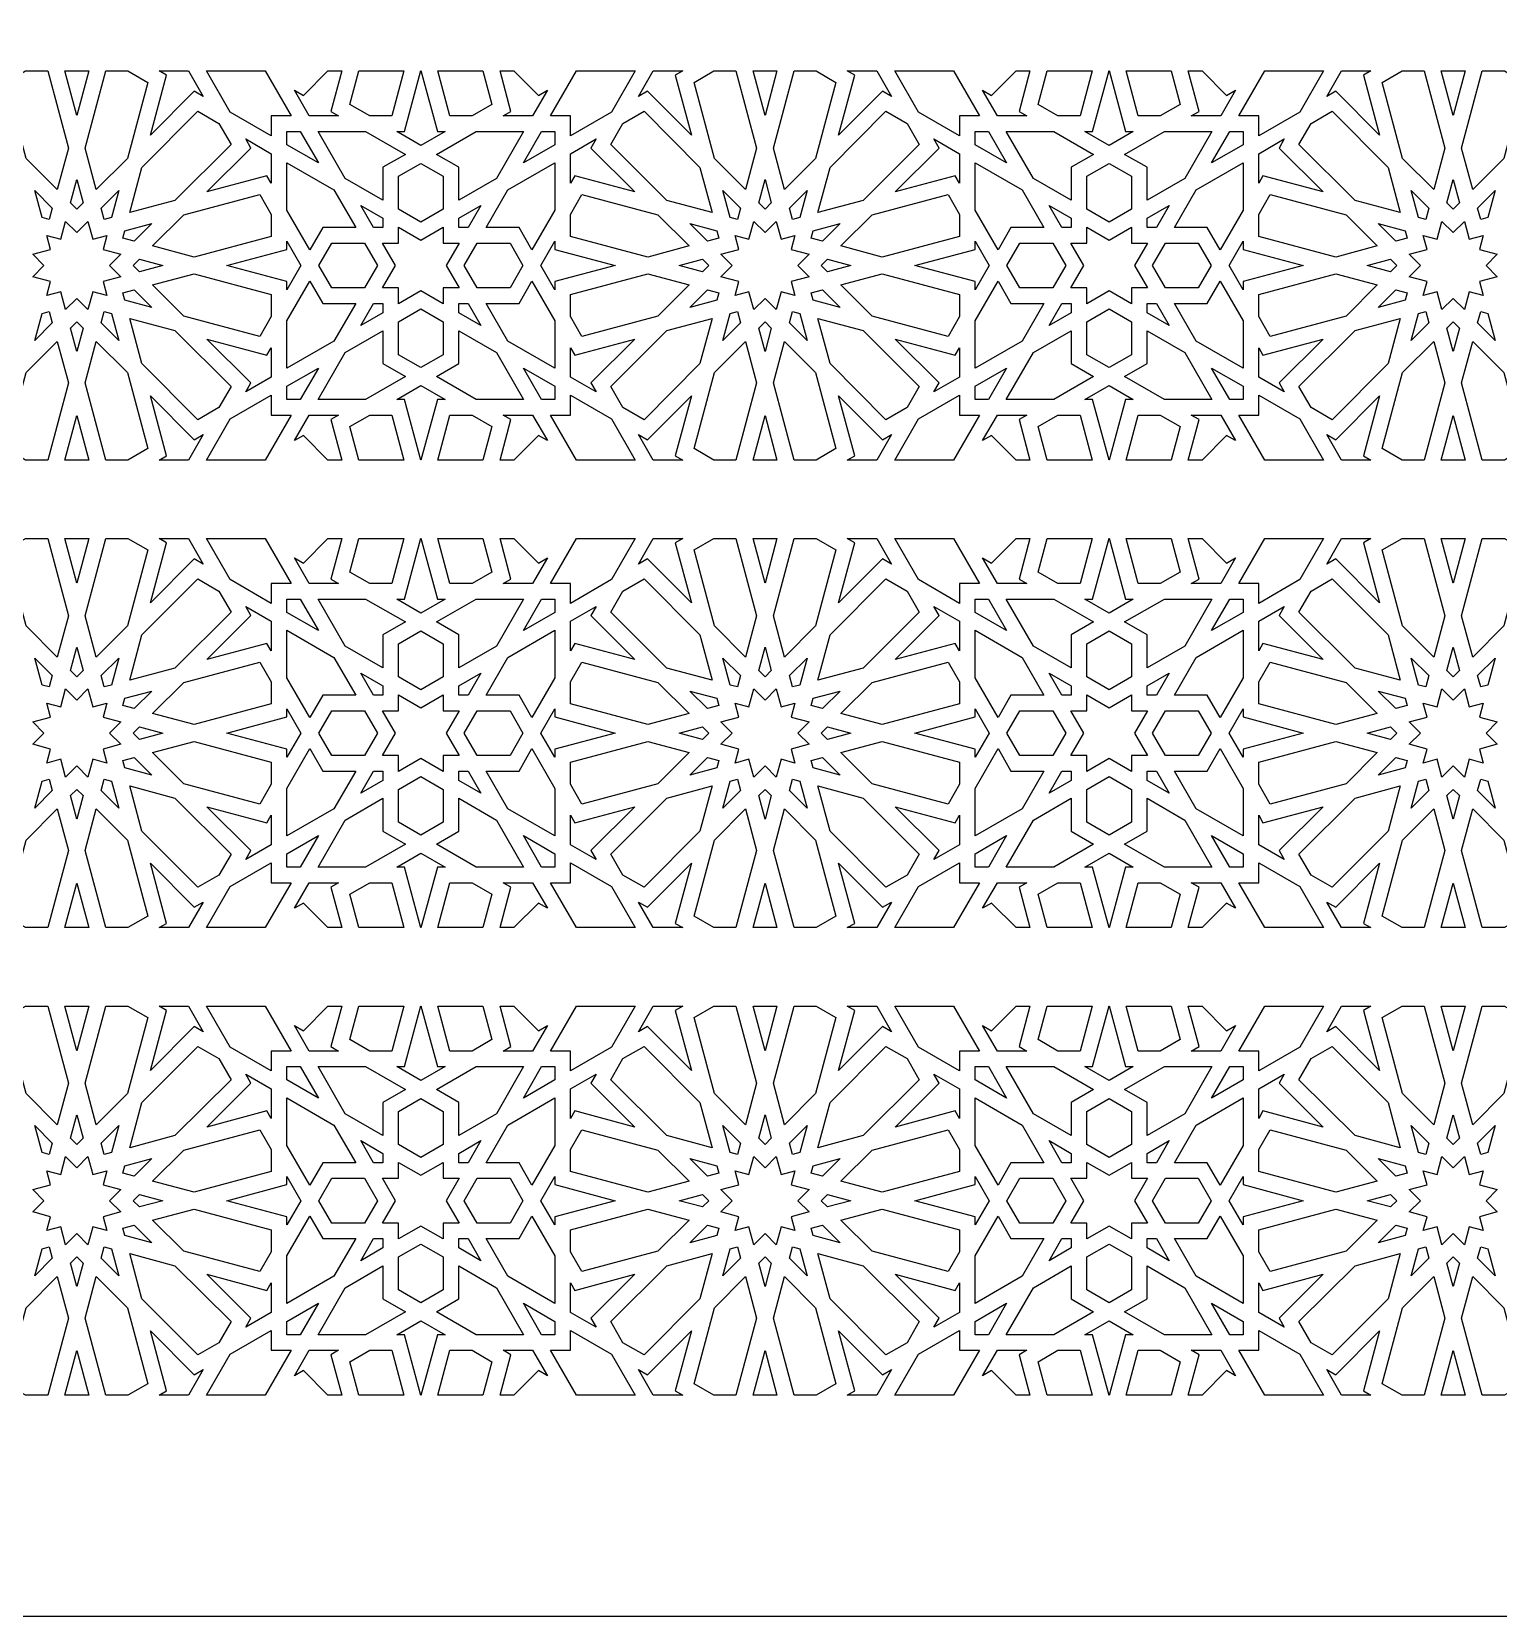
# Model space of a CAD drawing. Extents: x -1250 to 1250, y -610 to 610.
# Drawn here: x 26 to 590, y -610 to 0 of the extents above; entities that cross this region are included whole.
import ezdxf

# ---------------------------------------------------------------- set-up
doc = ezdxf.new("R2010")
doc.units = 0
doc.header["$MEASUREMENT"] = 0
doc.layers.add('COUCHE_1', color=18, linetype='CONTINUOUS')

msp = doc.modelspace()

# ---------------------------------------------------------------- linework, layer by layer
at = {"layer": 'COUCHE_1'}
for points in [[(-1250, -610), (1250, -610), (1250, 610), (-1250, 610)], [(39.76, -44.83), (35.49, -60.79), (23.51, -48.77), (15.68, -19.51), (23.31, -15.11), (31.8, -15.11)], [(43, -32.28), (38.4, -15.11), (47.6, -15.11)], [(70.32, -19.51), (62.48, -48.77), (50.51, -60.79), (46.23, -44.83), (54.2, -15.11), (62.69, -15.11)], [(91.7, -24.95), (88.22, -22.93), (71.33, -39.88), (77.53, -16.76), (74.66, -15.11), (86.02, -15.11)], [(100.59, -15.11), (115.56, -15.11), (125.55, -32.41), (117.89, -32.41), (117.89, -40.07), (102.07, -30.93), (92.93, -15.11)], [(140.84, -30.69), (143.82, -32.41), (132.46, -32.41), (126.78, -22.57), (130.26, -24.58), (139.7, -15.11), (145.02, -15.11)], [(164.28, -32.41), (155.79, -32.41), (148.16, -28), (151.61, -15.11), (168.92, -15.11)], [(181.82, -38.39), (184.81, -38.39), (175.48, -43.78), (166.16, -38.39), (169.15, -38.39), (175.48, -15)], [(202.81, -28), (195.17, -32.41), (186.68, -32.41), (182.05, -15.11), (199.35, -15.11)], [(220.7, -24.58), (224.18, -22.57), (218.5, -32.41), (207.14, -32.41), (210.12, -30.69), (205.95, -15.11), (211.26, -15.11)], [(248.9, -30.93), (233.07, -40.07), (233.07, -32.41), (225.42, -32.41), (235.4, -15.11), (250.38, -15.11), (258.03, -15.11)], [(273.44, -16.76), (279.63, -39.88), (262.75, -22.93), (259.26, -24.95), (264.94, -15.11), (276.31, -15.11)], [(304.73, -44.83), (300.45, -60.79), (288.48, -48.77), (280.64, -19.51), (288.28, -15.11), (296.77, -15.11)], [(307.97, -32.28), (303.37, -15.11), (312.57, -15.11)], [(335.29, -19.51), (327.45, -48.77), (315.48, -60.79), (311.2, -44.83), (319.17, -15.11), (327.66, -15.11)], [(356.67, -24.95), (353.19, -22.93), (336.3, -39.88), (342.5, -16.76), (339.63, -15.11), (350.99, -15.11)], [(365.56, -15.11), (380.53, -15.11), (390.52, -32.41), (382.86, -32.41), (382.86, -40.07), (367.04, -30.93), (357.9, -15.11)], [(405.81, -30.69), (408.79, -32.41), (397.43, -32.41), (391.75, -22.57), (395.23, -24.58), (404.67, -15.11), (409.98, -15.11)], [(429.25, -32.41), (420.76, -32.41), (413.13, -28), (416.58, -15.11), (433.89, -15.11)], [(446.79, -38.39), (449.78, -38.39), (440.45, -43.78), (431.13, -38.39), (434.12, -38.39), (440.45, -15)], [(467.78, -28), (460.14, -32.41), (451.65, -32.41), (447.02, -15.11), (464.32, -15.11)], [(485.67, -24.58), (489.15, -22.57), (483.47, -32.41), (472.11, -32.41), (475.09, -30.69), (470.92, -15.11), (476.23, -15.11)], [(513.87, -30.93), (498.04, -40.07), (498.04, -32.41), (490.39, -32.41), (500.37, -15.11), (515.35, -15.11), (523, -15.11)], [(538.41, -16.76), (544.6, -39.88), (527.72, -22.93), (524.23, -24.95), (529.91, -15.11), (541.28, -15.11)], [(569.7, -44.83), (565.42, -60.79), (553.45, -48.77), (545.61, -19.51), (553.25, -15.11), (561.74, -15.11)], [(572.94, -32.28), (568.34, -15.11), (577.54, -15.11)], [(600.26, -19.51), (592.42, -48.77), (580.45, -60.79), (576.17, -44.83), (584.14, -15.11), (592.63, -15.11)], [(97.69, -35.31), (102.38, -43.45), (80.78, -64.97), (63.36, -69.64), (68.03, -52.22), (89.55, -30.62)], [(282.94, -52.22), (287.6, -69.64), (270.19, -64.97), (248.58, -43.45), (253.28, -35.31), (261.41, -30.62)], [(362.65, -35.31), (367.35, -43.45), (345.75, -64.97), (328.33, -69.64), (333, -52.22), (354.52, -30.62)], [(547.91, -52.22), (552.57, -69.64), (535.16, -64.97), (513.55, -43.45), (518.25, -35.31), (526.38, -30.62)], [(117.89, -46.98), (117.89, -58.34), (116.23, -55.47), (93.11, -61.66), (110.06, -44.78), (108.05, -41.3)], [(136.01, -50.53), (123.88, -43.52), (123.88, -38.39), (129, -38.39)], [(169.5, -47.23), (160.88, -52.21), (160.88, -64.89), (146.38, -56.51), (135.92, -38.39), (154.19, -38.39)], [(215.05, -38.39), (204.59, -56.51), (190.09, -64.89), (190.09, -52.21), (181.47, -47.23), (196.78, -38.39)], [(227.09, -43.52), (214.95, -50.53), (221.96, -38.39), (227.09, -38.39)], [(240.9, -44.78), (257.85, -61.66), (234.73, -55.47), (233.07, -58.34), (233.07, -46.98), (242.91, -41.3)], [(382.86, -46.98), (382.86, -58.34), (381.2, -55.47), (358.08, -61.66), (375.03, -44.78), (373.02, -41.3)], [(400.98, -50.53), (388.84, -43.52), (388.84, -38.39), (393.97, -38.39)], [(434.47, -47.23), (425.85, -52.21), (425.85, -64.89), (411.35, -56.51), (400.88, -38.39), (419.16, -38.39)], [(480.02, -38.39), (469.56, -56.51), (455.06, -64.89), (455.06, -52.21), (446.44, -47.23), (461.75, -38.39)], [(492.06, -43.52), (479.92, -50.53), (486.93, -38.39), (492.06, -38.39)], [(505.87, -44.78), (522.82, -61.66), (499.7, -55.47), (498.04, -58.34), (498.04, -46.98), (507.88, -41.3)], [(142, -60.9), (150.37, -75.4), (137.69, -75.4), (132.71, -84.01), (123.88, -68.71), (123.88, -50.43)], [(184.1, -55.66), (184.1, -68.34), (175.48, -73.32), (166.86, -68.34), (166.86, -55.66), (175.48, -50.69)], [(227.09, -68.71), (218.25, -84.01), (213.27, -75.4), (200.6, -75.4), (208.97, -60.9), (227.09, -50.43)], [(406.96, -60.9), (415.34, -75.4), (402.66, -75.4), (397.68, -84.01), (388.84, -68.71), (388.84, -50.43)], [(449.07, -55.66), (449.07, -68.34), (440.45, -73.32), (431.83, -68.34), (431.83, -55.66), (440.45, -50.69)], [(492.06, -68.71), (483.22, -84.01), (478.24, -75.4), (465.57, -75.4), (473.94, -60.9), (492.06, -50.43)], [(45.41, -65.91), (43, -68.33), (40.59, -65.91), (43, -56.91)], [(310.38, -65.91), (307.97, -68.33), (305.55, -65.91), (307.97, -56.91)], [(575.35, -65.91), (572.94, -68.33), (570.52, -65.91), (572.94, -56.91)], [(33.58, -67.89), (32.41, -72.26), (29.61, -71.5), (26.82, -61.11)], [(56.39, -71.5), (53.58, -72.26), (52.41, -67.89), (59.18, -61.11)], [(117.89, -70.31), (117.89, -78.8), (88.17, -86.76), (72.21, -82.49), (84.23, -70.52), (113.48, -62.68)], [(160.88, -71.8), (160.88, -75.4), (157.28, -75.4), (152.36, -66.88)], [(193.69, -75.4), (190.09, -75.4), (190.09, -71.8), (198.6, -66.88)], [(266.74, -70.52), (278.75, -82.49), (262.8, -86.76), (233.07, -78.8), (233.07, -70.31), (237.48, -62.68)], [(298.55, -67.89), (297.38, -72.26), (294.57, -71.5), (291.79, -61.11)], [(321.36, -71.5), (318.55, -72.26), (317.38, -67.89), (324.14, -61.11)], [(382.86, -70.31), (382.86, -78.8), (353.14, -86.76), (337.18, -82.49), (349.2, -70.52), (378.45, -62.68)], [(425.85, -71.8), (425.85, -75.4), (422.25, -75.4), (417.33, -66.88)], [(458.66, -75.4), (455.06, -75.4), (455.06, -71.8), (463.57, -66.88)], [(531.71, -70.52), (543.72, -82.49), (527.77, -86.76), (498.04, -78.8), (498.04, -70.31), (502.45, -62.68)], [(563.52, -67.89), (562.35, -72.26), (559.54, -71.5), (556.76, -61.11)], [(586.33, -71.5), (583.52, -72.26), (582.35, -67.89), (589.11, -61.11)], [(49.16, -79.91), (54.52, -78.48), (53.09, -83.84), (59.99, -85.68), (55.65, -90), (59.99, -94.32), (53.09, -96.16), (54.52, -101.52), (49.16, -100.09), (47.31, -106.99), (43, -102.66), (38.68, -106.99), (36.83, -100.09), (31.47, -101.52), (32.91, -96.16), (26.01, -94.32), (30.34, -90), (26.01, -85.68), (32.91, -83.84), (31.47, -78.48), (36.83, -79.91), (38.68, -73.01), (43, -77.34), (47.31, -73.01)], [(314.13, -79.91), (319.49, -78.48), (318.05, -83.84), (324.95, -85.68), (320.62, -90), (324.95, -94.32), (318.05, -96.16), (319.49, -101.52), (314.13, -100.09), (312.28, -106.99), (307.97, -102.66), (303.65, -106.99), (301.8, -100.09), (296.44, -101.52), (297.88, -96.16), (290.98, -94.32), (295.31, -90), (290.98, -85.68), (297.88, -83.84), (296.44, -78.48), (301.8, -79.91), (303.65, -73.01), (307.97, -77.34), (312.28, -73.01)], [(579.1, -79.91), (584.46, -78.48), (583.02, -83.84), (589.92, -85.68), (585.59, -90), (589.92, -94.32), (583.02, -96.16), (584.46, -101.52), (579.1, -100.09), (577.25, -106.99), (572.94, -102.66), (568.62, -106.99), (566.77, -100.09), (561.41, -101.52), (562.85, -96.16), (555.95, -94.32), (560.28, -90), (555.95, -85.68), (562.85, -83.84), (561.41, -78.48), (566.77, -79.91), (568.62, -73.01), (572.94, -77.34), (577.25, -73.01)], [(65.1, -80.58), (60.74, -79.42), (61.49, -76.61), (71.89, -73.82)], [(184.1, -81.38), (190.23, -81.38), (185.25, -90), (190.23, -98.62), (184.1, -98.62), (184.1, -104.75), (175.48, -99.77), (166.86, -104.75), (166.86, -98.62), (160.73, -98.62), (165.71, -90), (160.73, -81.38), (166.86, -81.38), (166.86, -75.25), (175.48, -80.23), (184.1, -75.25)], [(289.47, -76.61), (290.22, -79.42), (285.86, -80.58), (279.07, -73.82)], [(330.07, -80.58), (325.71, -79.42), (326.46, -76.61), (336.86, -73.82)], [(449.07, -81.38), (455.2, -81.38), (450.22, -90), (455.2, -98.62), (449.07, -98.62), (449.07, -104.75), (440.45, -99.77), (431.83, -104.75), (431.83, -98.62), (425.7, -98.62), (430.68, -90), (425.7, -81.38), (431.83, -81.38), (431.83, -75.25), (440.45, -80.23), (449.07, -75.25)], [(554.44, -76.61), (555.19, -79.42), (550.83, -80.58), (544.04, -73.82)], [(129.26, -90), (123.88, -99.32), (123.88, -96.2), (100.72, -90), (123.88, -83.8), (123.88, -80.68)], [(158.8, -90), (153.82, -98.62), (141.15, -98.62), (136.17, -90), (141.15, -81.38), (153.82, -81.38)], [(214.79, -90), (209.82, -98.62), (197.14, -98.62), (192.17, -90), (197.14, -81.38), (209.82, -81.38)], [(227.09, -83.8), (250.24, -90), (227.09, -96.2), (227.09, -99.32), (221.71, -90), (227.09, -80.68)], [(394.23, -90), (388.84, -99.32), (388.84, -96.2), (365.69, -90), (388.84, -83.8), (388.84, -80.68)], [(423.77, -90), (418.79, -98.62), (406.12, -98.62), (401.14, -90), (406.12, -81.38), (418.79, -81.38)], [(479.76, -90), (474.79, -98.62), (462.11, -98.62), (457.14, -90), (462.11, -81.38), (474.79, -81.38)], [(492.06, -83.8), (515.21, -90), (492.06, -96.2), (492.06, -99.32), (486.68, -90), (492.06, -80.68)], [(76.09, -90), (67.09, -92.41), (64.67, -90), (67.09, -87.59)], [(286.3, -90), (283.87, -92.41), (274.87, -90), (283.87, -87.59)], [(341.06, -90), (332.06, -92.41), (329.64, -90), (332.06, -87.59)], [(551.27, -90), (548.84, -92.41), (539.84, -90), (548.84, -87.59)], [(117.89, -101.2), (117.89, -109.69), (113.48, -117.32), (84.23, -109.48), (72.21, -97.51), (88.17, -93.24)], [(137.69, -104.6), (150.37, -104.6), (142, -119.1), (123.88, -129.57), (123.88, -111.29), (132.71, -95.99)], [(227.09, -111.29), (227.09, -129.57), (208.97, -119.1), (200.6, -104.6), (213.27, -104.6), (218.25, -95.99)], [(278.75, -97.51), (266.74, -109.48), (237.48, -117.32), (233.07, -109.69), (233.07, -101.2), (262.8, -93.24)], [(382.86, -101.2), (382.86, -109.69), (378.45, -117.32), (349.2, -109.48), (337.18, -97.51), (353.14, -93.24)], [(402.66, -104.6), (415.34, -104.6), (406.96, -119.1), (388.84, -129.57), (388.84, -111.29), (397.68, -95.99)], [(492.06, -111.29), (492.06, -129.57), (473.94, -119.1), (465.57, -104.6), (478.24, -104.6), (483.22, -95.99)], [(543.72, -97.51), (531.71, -109.48), (502.45, -117.32), (498.04, -109.69), (498.04, -101.2), (527.77, -93.24)], [(71.89, -106.18), (61.49, -103.39), (60.74, -100.58), (65.1, -99.42)], [(290.22, -100.58), (289.47, -103.39), (279.07, -106.18), (285.86, -99.42)], [(336.86, -106.18), (326.46, -103.39), (325.71, -100.58), (330.07, -99.42)], [(555.19, -100.58), (554.44, -103.39), (544.04, -106.18), (550.83, -99.42)], [(33.58, -112.11), (26.82, -118.89), (29.61, -108.5), (32.41, -107.74)], [(56.39, -108.5), (59.18, -118.89), (52.41, -112.11), (53.58, -107.74)], [(160.88, -108.2), (152.36, -113.12), (157.28, -104.6), (160.88, -104.6)], [(184.1, -111.66), (184.1, -124.34), (175.48, -129.31), (166.86, -124.34), (166.86, -111.66), (175.48, -106.68)], [(198.6, -113.12), (190.09, -108.2), (190.09, -104.6), (193.69, -104.6)], [(298.55, -112.11), (291.79, -118.89), (294.57, -108.5), (297.38, -107.74)], [(321.36, -108.5), (324.14, -118.89), (317.38, -112.11), (318.55, -107.74)], [(425.85, -108.2), (417.33, -113.12), (422.25, -104.6), (425.85, -104.6)], [(449.07, -111.66), (449.07, -124.34), (440.45, -129.31), (431.83, -124.34), (431.83, -111.66), (440.45, -106.68)], [(463.57, -113.12), (455.06, -108.2), (455.06, -104.6), (458.66, -104.6)], [(563.52, -112.11), (556.76, -118.89), (559.54, -108.5), (562.35, -107.74)], [(586.33, -108.5), (589.11, -118.89), (582.35, -112.11), (583.52, -107.74)], [(45.41, -114.09), (43, -123.09), (40.59, -114.09), (43, -111.67)], [(80.78, -115.03), (102.38, -136.55), (97.69, -144.69), (89.55, -149.38), (68.03, -127.78), (63.36, -110.36)], [(160.88, -127.79), (169.5, -132.77), (154.19, -141.61), (135.92, -141.61), (146.38, -123.49), (160.88, -115.11)], [(204.59, -123.49), (215.05, -141.61), (196.78, -141.61), (181.47, -132.77), (190.09, -127.79), (190.09, -115.11)], [(282.94, -127.78), (261.41, -149.38), (253.28, -144.69), (248.58, -136.55), (270.19, -115.03), (287.6, -110.36)], [(310.38, -114.09), (307.97, -123.09), (305.55, -114.09), (307.97, -111.67)], [(345.75, -115.03), (367.35, -136.55), (362.65, -144.69), (354.52, -149.38), (333, -127.78), (328.33, -110.36)], [(425.85, -127.79), (434.47, -132.77), (419.16, -141.61), (400.88, -141.61), (411.35, -123.49), (425.85, -115.11)], [(469.56, -123.49), (480.02, -141.61), (461.75, -141.61), (446.44, -132.77), (455.06, -127.79), (455.06, -115.11)], [(547.91, -127.78), (526.38, -149.38), (518.25, -144.69), (513.55, -136.55), (535.16, -115.03), (552.57, -110.36)], [(575.35, -114.09), (572.94, -123.09), (570.52, -114.09), (572.94, -111.67)], [(39.76, -135.17), (31.8, -164.89), (23.31, -164.89), (15.68, -160.49), (23.51, -131.23), (35.49, -119.21)], [(62.48, -131.23), (70.32, -160.49), (62.69, -164.89), (54.2, -164.89), (46.23, -135.17), (50.51, -119.21)], [(116.23, -124.53), (117.89, -121.66), (117.89, -133.02), (108.05, -138.7), (110.06, -135.22), (93.11, -118.34)], [(240.9, -135.22), (242.91, -138.7), (233.07, -133.02), (233.07, -121.66), (234.73, -124.53), (257.85, -118.34)], [(304.73, -135.17), (296.77, -164.89), (288.28, -164.89), (280.64, -160.49), (288.48, -131.23), (300.45, -119.21)], [(327.45, -131.23), (335.29, -160.49), (327.66, -164.89), (319.17, -164.89), (311.2, -135.17), (315.48, -119.21)], [(381.2, -124.53), (382.86, -121.66), (382.86, -133.02), (373.02, -138.7), (375.03, -135.22), (358.08, -118.34)], [(505.87, -135.22), (507.88, -138.7), (498.04, -133.02), (498.04, -121.66), (499.7, -124.53), (522.82, -118.34)], [(569.7, -135.17), (561.74, -164.89), (553.25, -164.89), (545.61, -160.49), (553.45, -131.23), (565.42, -119.21)], [(592.42, -131.23), (600.26, -160.49), (592.63, -164.89), (584.14, -164.89), (576.17, -135.17), (580.45, -119.21)], [(129, -141.61), (123.88, -141.61), (123.88, -136.48), (136.01, -129.47)], [(227.09, -136.48), (227.09, -141.61), (221.96, -141.61), (214.95, -129.47)], [(393.97, -141.61), (388.84, -141.61), (388.84, -136.48), (400.98, -129.47)], [(492.06, -136.48), (492.06, -141.61), (486.93, -141.61), (479.92, -129.47)], [(88.22, -157.07), (91.7, -155.05), (86.02, -164.89), (74.66, -164.89), (77.53, -163.24), (71.33, -140.12)], [(117.89, -147.59), (125.55, -147.59), (115.56, -164.89), (100.59, -164.89), (92.93, -164.89), (102.07, -149.07), (117.89, -139.93)], [(184.81, -141.61), (181.82, -141.61), (175.48, -165), (169.15, -141.61), (166.16, -141.61), (175.48, -136.22)], [(248.9, -149.07), (258.03, -164.89), (250.38, -164.89), (235.4, -164.89), (225.42, -147.59), (233.07, -147.59), (233.07, -139.93)], [(273.44, -163.24), (276.31, -164.89), (264.94, -164.89), (259.26, -155.05), (262.75, -157.07), (279.63, -140.12)], [(353.19, -157.07), (356.67, -155.05), (350.99, -164.89), (339.63, -164.89), (342.5, -163.24), (336.3, -140.12)], [(382.86, -147.59), (390.52, -147.59), (380.53, -164.89), (365.56, -164.89), (357.9, -164.89), (367.04, -149.07), (382.86, -139.93)], [(449.78, -141.61), (446.79, -141.61), (440.45, -165), (434.12, -141.61), (431.13, -141.61), (440.45, -136.22)], [(513.87, -149.07), (523, -164.89), (515.35, -164.89), (500.37, -164.89), (490.39, -147.59), (498.04, -147.59), (498.04, -139.93)], [(538.41, -163.24), (541.28, -164.89), (529.91, -164.89), (524.23, -155.05), (527.72, -157.07), (544.6, -140.12)], [(47.6, -164.89), (38.4, -164.89), (43, -147.72)], [(140.84, -149.31), (145.02, -164.89), (139.7, -164.89), (130.26, -155.42), (126.78, -157.43), (132.46, -147.59), (143.82, -147.59)], [(164.28, -147.59), (168.92, -164.89), (151.61, -164.89), (148.16, -152), (155.79, -147.59)], [(202.81, -152), (199.35, -164.89), (182.05, -164.89), (186.68, -147.59), (195.17, -147.59)], [(224.18, -157.43), (220.7, -155.42), (211.26, -164.89), (205.95, -164.89), (210.12, -149.31), (207.14, -147.59), (218.5, -147.59)], [(312.57, -164.89), (303.37, -164.89), (307.97, -147.72)], [(405.81, -149.31), (409.98, -164.89), (404.67, -164.89), (395.23, -155.42), (391.75, -157.43), (397.43, -147.59), (408.79, -147.59)], [(429.25, -147.59), (433.89, -164.89), (416.58, -164.89), (413.13, -152), (420.76, -147.59)], [(467.78, -152), (464.32, -164.89), (447.02, -164.89), (451.65, -147.59), (460.14, -147.59)], [(489.15, -157.43), (485.67, -155.42), (476.23, -164.89), (470.92, -164.89), (475.09, -149.31), (472.11, -147.59), (483.47, -147.59)], [(577.54, -164.89), (568.34, -164.89), (572.94, -147.72)], [(39.76, -224.83), (35.49, -240.79), (23.51, -228.77), (15.68, -199.51), (23.31, -195.11), (31.8, -195.11)], [(43, -212.28), (38.4, -195.11), (47.6, -195.11)], [(70.32, -199.51), (62.48, -228.77), (50.51, -240.79), (46.23, -224.83), (54.2, -195.11), (62.69, -195.11)], [(91.7, -204.95), (88.22, -202.93), (71.33, -219.88), (77.53, -196.76), (74.66, -195.11), (86.02, -195.11)], [(100.59, -195.11), (115.56, -195.11), (125.55, -212.41), (117.89, -212.41), (117.89, -220.07), (102.07, -210.93), (92.93, -195.11)], [(140.84, -210.69), (143.82, -212.41), (132.46, -212.41), (126.78, -202.57), (130.26, -204.58), (139.7, -195.11), (145.02, -195.11)], [(164.28, -212.41), (155.79, -212.41), (148.16, -208), (151.61, -195.11), (168.92, -195.11)], [(181.82, -218.39), (184.81, -218.39), (175.48, -223.78), (166.16, -218.39), (169.15, -218.39), (175.48, -195)], [(202.81, -208), (195.17, -212.41), (186.68, -212.41), (182.05, -195.11), (199.35, -195.11)], [(220.7, -204.58), (224.18, -202.57), (218.5, -212.41), (207.14, -212.41), (210.12, -210.69), (205.95, -195.11), (211.26, -195.11)], [(248.9, -210.93), (233.07, -220.07), (233.07, -212.41), (225.42, -212.41), (235.4, -195.11), (250.38, -195.11), (258.03, -195.11)], [(273.44, -196.76), (279.63, -219.88), (262.75, -202.93), (259.26, -204.95), (264.94, -195.11), (276.31, -195.11)], [(304.73, -224.83), (300.45, -240.79), (288.48, -228.77), (280.64, -199.51), (288.28, -195.11), (296.77, -195.11)], [(307.97, -212.28), (303.37, -195.11), (312.57, -195.11)], [(335.29, -199.51), (327.45, -228.77), (315.48, -240.79), (311.2, -224.83), (319.17, -195.11), (327.66, -195.11)], [(356.67, -204.95), (353.19, -202.93), (336.3, -219.88), (342.5, -196.76), (339.63, -195.11), (350.99, -195.11)], [(365.56, -195.11), (380.53, -195.11), (390.52, -212.41), (382.86, -212.41), (382.86, -220.07), (367.04, -210.93), (357.9, -195.11)], [(405.81, -210.69), (408.79, -212.41), (397.43, -212.41), (391.75, -202.57), (395.23, -204.58), (404.67, -195.11), (409.98, -195.11)], [(429.25, -212.41), (420.76, -212.41), (413.13, -208), (416.58, -195.11), (433.89, -195.11)], [(446.79, -218.39), (449.78, -218.39), (440.45, -223.78), (431.13, -218.39), (434.12, -218.39), (440.45, -195)], [(467.78, -208), (460.14, -212.41), (451.65, -212.41), (447.02, -195.11), (464.32, -195.11)], [(485.67, -204.58), (489.15, -202.57), (483.47, -212.41), (472.11, -212.41), (475.09, -210.69), (470.92, -195.11), (476.23, -195.11)], [(513.87, -210.93), (498.04, -220.07), (498.04, -212.41), (490.39, -212.41), (500.37, -195.11), (515.35, -195.11), (523, -195.11)], [(538.41, -196.76), (544.6, -219.88), (527.72, -202.93), (524.23, -204.95), (529.91, -195.11), (541.28, -195.11)], [(569.7, -224.83), (565.42, -240.79), (553.45, -228.77), (545.61, -199.51), (553.25, -195.11), (561.74, -195.11)], [(572.94, -212.28), (568.34, -195.11), (577.54, -195.11)], [(600.26, -199.51), (592.42, -228.77), (580.45, -240.79), (576.17, -224.83), (584.14, -195.11), (592.63, -195.11)], [(97.69, -215.31), (102.38, -223.45), (80.78, -244.97), (63.36, -249.64), (68.03, -232.22), (89.55, -210.62)], [(282.94, -232.22), (287.6, -249.64), (270.19, -244.97), (248.58, -223.45), (253.28, -215.31), (261.41, -210.62)], [(362.65, -215.31), (367.35, -223.45), (345.75, -244.97), (328.33, -249.64), (333, -232.22), (354.52, -210.62)], [(547.91, -232.22), (552.57, -249.64), (535.16, -244.97), (513.55, -223.45), (518.25, -215.31), (526.38, -210.62)], [(136.01, -230.53), (123.88, -223.52), (123.88, -218.39), (129, -218.39)], [(169.5, -227.23), (160.88, -232.21), (160.88, -244.89), (146.38, -236.51), (135.92, -218.39), (154.19, -218.39)], [(215.05, -218.39), (204.59, -236.51), (190.09, -244.89), (190.09, -232.21), (181.47, -227.23), (196.78, -218.39)], [(227.09, -223.52), (214.95, -230.53), (221.96, -218.39), (227.09, -218.39)], [(400.98, -230.53), (388.84, -223.52), (388.84, -218.39), (393.97, -218.39)], [(434.47, -227.23), (425.85, -232.21), (425.85, -244.89), (411.35, -236.51), (400.88, -218.39), (419.16, -218.39)], [(480.02, -218.39), (469.56, -236.51), (455.06, -244.89), (455.06, -232.21), (446.44, -227.23), (461.75, -218.39)], [(492.06, -223.52), (479.92, -230.53), (486.93, -218.39), (492.06, -218.39)], [(117.89, -226.98), (117.89, -238.34), (116.23, -235.47), (93.11, -241.66), (110.06, -224.78), (108.05, -221.3)], [(240.9, -224.78), (257.85, -241.66), (234.73, -235.47), (233.07, -238.34), (233.07, -226.98), (242.91, -221.3)], [(382.86, -226.98), (382.86, -238.34), (381.2, -235.47), (358.08, -241.66), (375.03, -224.78), (373.02, -221.3)], [(505.87, -224.78), (522.82, -241.66), (499.7, -235.47), (498.04, -238.34), (498.04, -226.98), (507.88, -221.3)], [(142, -240.9), (150.37, -255.4), (137.69, -255.4), (132.71, -264.01), (123.88, -248.71), (123.88, -230.43)], [(184.1, -235.66), (184.1, -248.34), (175.48, -253.32), (166.86, -248.34), (166.86, -235.66), (175.48, -230.69)], [(227.09, -248.71), (218.25, -264.01), (213.27, -255.4), (200.6, -255.4), (208.97, -240.9), (227.09, -230.43)], [(406.96, -240.9), (415.34, -255.4), (402.66, -255.4), (397.68, -264.01), (388.84, -248.71), (388.84, -230.43)], [(449.07, -235.66), (449.07, -248.34), (440.45, -253.32), (431.83, -248.34), (431.83, -235.66), (440.45, -230.69)], [(492.06, -248.71), (483.22, -264.01), (478.24, -255.4), (465.57, -255.4), (473.94, -240.9), (492.06, -230.43)], [(45.41, -245.91), (43, -248.33), (40.59, -245.91), (43, -236.91)], [(310.38, -245.91), (307.97, -248.33), (305.55, -245.91), (307.97, -236.91)], [(575.35, -245.91), (572.94, -248.33), (570.52, -245.91), (572.94, -236.91)], [(33.58, -247.89), (32.41, -252.26), (29.61, -251.5), (26.82, -241.11)], [(56.39, -251.5), (53.58, -252.26), (52.41, -247.89), (59.18, -241.11)], [(117.89, -250.31), (117.89, -258.8), (88.17, -266.76), (72.21, -262.49), (84.23, -250.52), (113.48, -242.68)], [(266.74, -250.52), (278.75, -262.49), (262.8, -266.76), (233.07, -258.8), (233.07, -250.31), (237.48, -242.68)], [(298.55, -247.89), (297.38, -252.26), (294.57, -251.5), (291.79, -241.11)], [(321.36, -251.5), (318.55, -252.26), (317.38, -247.89), (324.14, -241.11)], [(382.86, -250.31), (382.86, -258.8), (353.14, -266.76), (337.18, -262.49), (349.2, -250.52), (378.45, -242.68)], [(531.71, -250.52), (543.72, -262.49), (527.77, -266.76), (498.04, -258.8), (498.04, -250.31), (502.45, -242.68)], [(563.52, -247.89), (562.35, -252.26), (559.54, -251.5), (556.76, -241.11)], [(586.33, -251.5), (583.52, -252.26), (582.35, -247.89), (589.11, -241.11)], [(160.88, -251.8), (160.88, -255.4), (157.28, -255.4), (152.36, -246.88)], [(193.69, -255.4), (190.09, -255.4), (190.09, -251.8), (198.6, -246.88)], [(425.85, -251.8), (425.85, -255.4), (422.25, -255.4), (417.33, -246.88)], [(458.66, -255.4), (455.06, -255.4), (455.06, -251.8), (463.57, -246.88)], [(49.16, -259.91), (54.52, -258.48), (53.09, -263.84), (59.99, -265.68), (55.65, -270), (59.99, -274.32), (53.09, -276.16), (54.52, -281.52), (49.16, -280.09), (47.31, -286.99), (43, -282.66), (38.68, -286.99), (36.83, -280.09), (31.47, -281.52), (32.91, -276.16), (26.01, -274.32), (30.34, -270), (26.01, -265.68), (32.91, -263.84), (31.47, -258.48), (36.83, -259.91), (38.68, -253.01), (43, -257.34), (47.31, -253.01)], [(65.1, -260.58), (60.74, -259.42), (61.49, -256.61), (71.89, -253.82)], [(184.1, -261.38), (190.23, -261.38), (185.25, -270), (190.23, -278.62), (184.1, -278.62), (184.1, -284.75), (175.48, -279.77), (166.86, -284.75), (166.86, -278.62), (160.73, -278.62), (165.71, -270), (160.73, -261.38), (166.86, -261.38), (166.86, -255.25), (175.48, -260.23), (184.1, -255.25)], [(289.47, -256.61), (290.22, -259.42), (285.86, -260.58), (279.07, -253.82)], [(314.13, -259.91), (319.49, -258.48), (318.05, -263.84), (324.95, -265.68), (320.62, -270), (324.95, -274.32), (318.05, -276.16), (319.49, -281.52), (314.13, -280.09), (312.28, -286.99), (307.97, -282.66), (303.65, -286.99), (301.8, -280.09), (296.44, -281.52), (297.88, -276.16), (290.98, -274.32), (295.31, -270), (290.98, -265.68), (297.88, -263.84), (296.44, -258.48), (301.8, -259.91), (303.65, -253.01), (307.97, -257.34), (312.28, -253.01)], [(330.07, -260.58), (325.71, -259.42), (326.46, -256.61), (336.86, -253.82)], [(449.07, -261.38), (455.2, -261.38), (450.22, -270), (455.2, -278.62), (449.07, -278.62), (449.07, -284.75), (440.45, -279.77), (431.83, -284.75), (431.83, -278.62), (425.7, -278.62), (430.68, -270), (425.7, -261.38), (431.83, -261.38), (431.83, -255.25), (440.45, -260.23), (449.07, -255.25)], [(554.44, -256.61), (555.19, -259.42), (550.83, -260.58), (544.04, -253.82)], [(579.1, -259.91), (584.46, -258.48), (583.02, -263.84), (589.92, -265.68), (585.59, -270), (589.92, -274.32), (583.02, -276.16), (584.46, -281.52), (579.1, -280.09), (577.25, -286.99), (572.94, -282.66), (568.62, -286.99), (566.77, -280.09), (561.41, -281.52), (562.85, -276.16), (555.95, -274.32), (560.28, -270), (555.95, -265.68), (562.85, -263.84), (561.41, -258.48), (566.77, -259.91), (568.62, -253.01), (572.94, -257.34), (577.25, -253.01)], [(129.26, -270), (123.88, -279.32), (123.88, -276.2), (100.72, -270), (123.88, -263.8), (123.88, -260.68)], [(158.8, -270), (153.82, -278.62), (141.15, -278.62), (136.17, -270), (141.15, -261.38), (153.82, -261.38)], [(214.79, -270), (209.82, -278.62), (197.14, -278.62), (192.17, -270), (197.14, -261.38), (209.82, -261.38)], [(227.09, -263.8), (250.24, -270), (227.09, -276.2), (227.09, -279.32), (221.71, -270), (227.09, -260.68)], [(394.23, -270), (388.84, -279.32), (388.84, -276.2), (365.69, -270), (388.84, -263.8), (388.84, -260.68)], [(423.77, -270), (418.79, -278.62), (406.12, -278.62), (401.14, -270), (406.12, -261.38), (418.79, -261.38)], [(479.76, -270), (474.79, -278.62), (462.11, -278.62), (457.14, -270), (462.11, -261.38), (474.79, -261.38)], [(492.06, -263.8), (515.21, -270), (492.06, -276.2), (492.06, -279.32), (486.68, -270), (492.06, -260.68)], [(76.09, -270), (67.09, -272.41), (64.67, -270), (67.09, -267.59)], [(286.3, -270), (283.87, -272.41), (274.87, -270), (283.87, -267.59)], [(341.06, -270), (332.06, -272.41), (329.64, -270), (332.06, -267.59)], [(551.27, -270), (548.84, -272.41), (539.84, -270), (548.84, -267.59)], [(117.89, -281.2), (117.89, -289.69), (113.48, -297.32), (84.23, -289.48), (72.21, -277.51), (88.17, -273.24)], [(278.75, -277.51), (266.74, -289.48), (237.48, -297.32), (233.07, -289.69), (233.07, -281.2), (262.8, -273.24)], [(382.86, -281.2), (382.86, -289.69), (378.45, -297.32), (349.2, -289.48), (337.18, -277.51), (353.14, -273.24)], [(543.72, -277.51), (531.71, -289.48), (502.45, -297.32), (498.04, -289.69), (498.04, -281.2), (527.77, -273.24)], [(71.89, -286.18), (61.49, -283.39), (60.74, -280.58), (65.1, -279.42)], [(137.69, -284.6), (150.37, -284.6), (142, -299.1), (123.88, -309.57), (123.88, -291.29), (132.71, -275.99)], [(227.09, -291.29), (227.09, -309.57), (208.97, -299.1), (200.6, -284.6), (213.27, -284.6), (218.25, -275.99)], [(290.22, -280.58), (289.47, -283.39), (279.07, -286.18), (285.86, -279.42)], [(336.86, -286.18), (326.46, -283.39), (325.71, -280.58), (330.07, -279.42)], [(402.66, -284.6), (415.34, -284.6), (406.96, -299.1), (388.84, -309.57), (388.84, -291.29), (397.68, -275.99)], [(492.06, -291.29), (492.06, -309.57), (473.94, -299.1), (465.57, -284.6), (478.24, -284.6), (483.22, -275.99)], [(555.19, -280.58), (554.44, -283.39), (544.04, -286.18), (550.83, -279.42)], [(160.88, -288.2), (152.36, -293.12), (157.28, -284.6), (160.88, -284.6)], [(184.1, -291.66), (184.1, -304.34), (175.48, -309.31), (166.86, -304.34), (166.86, -291.66), (175.48, -286.68)], [(198.6, -293.12), (190.09, -288.2), (190.09, -284.6), (193.69, -284.6)], [(425.85, -288.2), (417.33, -293.12), (422.25, -284.6), (425.85, -284.6)], [(449.07, -291.66), (449.07, -304.34), (440.45, -309.31), (431.83, -304.34), (431.83, -291.66), (440.45, -286.68)], [(463.57, -293.12), (455.06, -288.2), (455.06, -284.6), (458.66, -284.6)], [(33.58, -292.11), (26.82, -298.89), (29.61, -288.5), (32.41, -287.74)], [(45.41, -294.09), (43, -303.09), (40.59, -294.09), (43, -291.67)], [(56.39, -288.5), (59.18, -298.89), (52.41, -292.11), (53.58, -287.74)], [(80.78, -295.03), (102.38, -316.55), (97.69, -324.69), (89.55, -329.38), (68.03, -307.78), (63.36, -290.36)], [(282.94, -307.78), (261.41, -329.38), (253.28, -324.69), (248.58, -316.55), (270.19, -295.03), (287.6, -290.36)], [(298.55, -292.11), (291.79, -298.89), (294.57, -288.5), (297.38, -287.74)], [(310.38, -294.09), (307.97, -303.09), (305.55, -294.09), (307.97, -291.67)], [(321.36, -288.5), (324.14, -298.89), (317.38, -292.11), (318.55, -287.74)], [(345.75, -295.03), (367.35, -316.55), (362.65, -324.69), (354.52, -329.38), (333, -307.78), (328.33, -290.36)], [(547.91, -307.78), (526.38, -329.38), (518.25, -324.69), (513.55, -316.55), (535.16, -295.03), (552.57, -290.36)], [(563.52, -292.11), (556.76, -298.89), (559.54, -288.5), (562.35, -287.74)], [(575.35, -294.09), (572.94, -303.09), (570.52, -294.09), (572.94, -291.67)], [(586.33, -288.5), (589.11, -298.89), (582.35, -292.11), (583.52, -287.74)], [(116.23, -304.53), (117.89, -301.66), (117.89, -313.02), (108.05, -318.7), (110.06, -315.22), (93.11, -298.34)], [(160.88, -307.79), (169.5, -312.77), (154.19, -321.61), (135.92, -321.61), (146.38, -303.49), (160.88, -295.11)], [(204.59, -303.49), (215.05, -321.61), (196.78, -321.61), (181.47, -312.77), (190.09, -307.79), (190.09, -295.11)], [(240.9, -315.22), (242.91, -318.7), (233.07, -313.02), (233.07, -301.66), (234.73, -304.53), (257.85, -298.34)], [(381.2, -304.53), (382.86, -301.66), (382.86, -313.02), (373.02, -318.7), (375.03, -315.22), (358.08, -298.34)], [(425.85, -307.79), (434.47, -312.77), (419.16, -321.61), (400.88, -321.61), (411.35, -303.49), (425.85, -295.11)], [(469.56, -303.49), (480.02, -321.61), (461.75, -321.61), (446.44, -312.77), (455.06, -307.79), (455.06, -295.11)], [(505.87, -315.22), (507.88, -318.7), (498.04, -313.02), (498.04, -301.66), (499.7, -304.53), (522.82, -298.34)], [(39.76, -315.17), (31.8, -344.89), (23.31, -344.89), (15.68, -340.49), (23.51, -311.23), (35.49, -299.21)], [(62.48, -311.23), (70.32, -340.49), (62.69, -344.89), (54.2, -344.89), (46.23, -315.17), (50.51, -299.21)], [(304.73, -315.17), (296.77, -344.89), (288.28, -344.89), (280.64, -340.49), (288.48, -311.23), (300.45, -299.21)], [(327.45, -311.23), (335.29, -340.49), (327.66, -344.89), (319.17, -344.89), (311.2, -315.17), (315.48, -299.21)], [(569.7, -315.17), (561.74, -344.89), (553.25, -344.89), (545.61, -340.49), (553.45, -311.23), (565.42, -299.21)], [(592.42, -311.23), (600.26, -340.49), (592.63, -344.89), (584.14, -344.89), (576.17, -315.17), (580.45, -299.21)], [(129, -321.61), (123.88, -321.61), (123.88, -316.48), (136.01, -309.47)], [(227.09, -316.48), (227.09, -321.61), (221.96, -321.61), (214.95, -309.47)], [(393.97, -321.61), (388.84, -321.61), (388.84, -316.48), (400.98, -309.47)], [(492.06, -316.48), (492.06, -321.61), (486.93, -321.61), (479.92, -309.47)], [(184.81, -321.61), (181.82, -321.61), (175.48, -345), (169.15, -321.61), (166.16, -321.61), (175.48, -316.22)], [(449.78, -321.61), (446.79, -321.61), (440.45, -345), (434.12, -321.61), (431.13, -321.61), (440.45, -316.22)], [(88.22, -337.07), (91.7, -335.05), (86.02, -344.89), (74.66, -344.89), (77.53, -343.24), (71.33, -320.12)], [(117.89, -327.59), (125.55, -327.59), (115.56, -344.89), (100.59, -344.89), (92.93, -344.89), (102.07, -329.07), (117.89, -319.93)], [(248.9, -329.07), (258.03, -344.89), (250.38, -344.89), (235.4, -344.89), (225.42, -327.59), (233.07, -327.59), (233.07, -319.93)], [(273.44, -343.24), (276.31, -344.89), (264.94, -344.89), (259.26, -335.05), (262.75, -337.07), (279.63, -320.12)], [(353.19, -337.07), (356.67, -335.05), (350.99, -344.89), (339.63, -344.89), (342.5, -343.24), (336.3, -320.12)], [(382.86, -327.59), (390.52, -327.59), (380.53, -344.89), (365.56, -344.89), (357.9, -344.89), (367.04, -329.07), (382.86, -319.93)], [(513.87, -329.07), (523, -344.89), (515.35, -344.89), (500.37, -344.89), (490.39, -327.59), (498.04, -327.59), (498.04, -319.93)], [(538.41, -343.24), (541.28, -344.89), (529.91, -344.89), (524.23, -335.05), (527.72, -337.07), (544.6, -320.12)], [(47.6, -344.89), (38.4, -344.89), (43, -327.72)], [(140.84, -329.31), (145.02, -344.89), (139.7, -344.89), (130.26, -335.42), (126.78, -337.43), (132.46, -327.59), (143.82, -327.59)], [(164.28, -327.59), (168.92, -344.89), (151.61, -344.89), (148.16, -332), (155.79, -327.59)], [(202.81, -332), (199.35, -344.89), (182.05, -344.89), (186.68, -327.59), (195.17, -327.59)], [(224.18, -337.43), (220.7, -335.42), (211.26, -344.89), (205.95, -344.89), (210.12, -329.31), (207.14, -327.59), (218.5, -327.59)], [(312.57, -344.89), (303.37, -344.89), (307.97, -327.72)], [(405.81, -329.31), (409.98, -344.89), (404.67, -344.89), (395.23, -335.42), (391.75, -337.43), (397.43, -327.59), (408.79, -327.59)], [(429.25, -327.59), (433.89, -344.89), (416.58, -344.89), (413.13, -332), (420.76, -327.59)], [(467.78, -332), (464.32, -344.89), (447.02, -344.89), (451.65, -327.59), (460.14, -327.59)], [(489.15, -337.43), (485.67, -335.42), (476.23, -344.89), (470.92, -344.89), (475.09, -329.31), (472.11, -327.59), (483.47, -327.59)], [(577.54, -344.89), (568.34, -344.89), (572.94, -327.72)], [(39.76, -404.83), (35.49, -420.79), (23.51, -408.77), (15.68, -379.51), (23.31, -375.11), (31.8, -375.11)], [(43, -392.28), (38.4, -375.11), (47.6, -375.11)], [(70.32, -379.51), (62.48, -408.77), (50.51, -420.79), (46.23, -404.83), (54.2, -375.11), (62.69, -375.11)], [(91.7, -384.95), (88.22, -382.93), (71.33, -399.88), (77.53, -376.76), (74.66, -375.11), (86.02, -375.11)], [(100.59, -375.11), (115.56, -375.11), (125.55, -392.41), (117.89, -392.41), (117.89, -400.07), (102.07, -390.93), (92.93, -375.11)], [(140.84, -390.69), (143.82, -392.41), (132.46, -392.41), (126.78, -382.57), (130.26, -384.58), (139.7, -375.11), (145.02, -375.11)], [(164.28, -392.41), (155.79, -392.41), (148.16, -388), (151.61, -375.11), (168.92, -375.11)], [(181.82, -398.39), (184.81, -398.39), (175.48, -403.78), (166.16, -398.39), (169.15, -398.39), (175.48, -375)], [(202.81, -388), (195.17, -392.41), (186.68, -392.41), (182.05, -375.11), (199.35, -375.11)], [(220.7, -384.58), (224.18, -382.57), (218.5, -392.41), (207.14, -392.41), (210.12, -390.69), (205.95, -375.11), (211.26, -375.11)], [(248.9, -390.93), (233.07, -400.07), (233.07, -392.41), (225.42, -392.41), (235.4, -375.11), (250.38, -375.11), (258.03, -375.11)], [(273.44, -376.76), (279.63, -399.88), (262.75, -382.93), (259.26, -384.95), (264.94, -375.11), (276.31, -375.11)], [(304.73, -404.83), (300.45, -420.79), (288.48, -408.77), (280.64, -379.51), (288.28, -375.11), (296.77, -375.11)], [(307.97, -392.28), (303.37, -375.11), (312.57, -375.11)], [(335.29, -379.51), (327.45, -408.77), (315.48, -420.79), (311.2, -404.83), (319.17, -375.11), (327.66, -375.11)], [(356.67, -384.95), (353.19, -382.93), (336.3, -399.88), (342.5, -376.76), (339.63, -375.11), (350.99, -375.11)], [(365.56, -375.11), (380.53, -375.11), (390.52, -392.41), (382.86, -392.41), (382.86, -400.07), (367.04, -390.93), (357.9, -375.11)], [(405.81, -390.69), (408.79, -392.41), (397.43, -392.41), (391.75, -382.57), (395.23, -384.58), (404.67, -375.11), (409.98, -375.11)], [(429.25, -392.41), (420.76, -392.41), (413.13, -388), (416.58, -375.11), (433.89, -375.11)], [(446.79, -398.39), (449.78, -398.39), (440.45, -403.78), (431.13, -398.39), (434.12, -398.39), (440.45, -375)], [(467.78, -388), (460.14, -392.41), (451.65, -392.41), (447.02, -375.11), (464.32, -375.11)], [(485.67, -384.58), (489.15, -382.57), (483.47, -392.41), (472.11, -392.41), (475.09, -390.69), (470.92, -375.11), (476.23, -375.11)], [(513.87, -390.93), (498.04, -400.07), (498.04, -392.41), (490.39, -392.41), (500.37, -375.11), (515.35, -375.11), (523, -375.11)], [(538.41, -376.76), (544.6, -399.88), (527.72, -382.93), (524.23, -384.95), (529.91, -375.11), (541.28, -375.11)], [(569.7, -404.83), (565.42, -420.79), (553.45, -408.77), (545.61, -379.51), (553.25, -375.11), (561.74, -375.11)], [(572.94, -392.28), (568.34, -375.11), (577.54, -375.11)], [(600.26, -379.51), (592.42, -408.77), (580.45, -420.79), (576.17, -404.83), (584.14, -375.11), (592.63, -375.11)], [(97.69, -395.31), (102.38, -403.45), (80.78, -424.97), (63.36, -429.64), (68.03, -412.22), (89.55, -390.62)], [(282.94, -412.22), (287.6, -429.64), (270.19, -424.97), (248.58, -403.45), (253.28, -395.31), (261.41, -390.62)], [(362.65, -395.31), (367.35, -403.45), (345.75, -424.97), (328.33, -429.64), (333, -412.22), (354.52, -390.62)], [(547.91, -412.22), (552.57, -429.64), (535.16, -424.97), (513.55, -403.45), (518.25, -395.31), (526.38, -390.62)], [(117.89, -406.98), (117.89, -418.34), (116.23, -415.47), (93.11, -421.66), (110.06, -404.78), (108.05, -401.3)], [(136.01, -410.53), (123.88, -403.52), (123.88, -398.39), (129, -398.39)], [(169.5, -407.23), (160.88, -412.21), (160.88, -424.89), (146.38, -416.51), (135.92, -398.39), (154.19, -398.39)], [(215.05, -398.39), (204.59, -416.51), (190.09, -424.89), (190.09, -412.21), (181.47, -407.23), (196.78, -398.39)], [(227.09, -403.52), (214.95, -410.53), (221.96, -398.39), (227.09, -398.39)], [(240.9, -404.78), (257.85, -421.66), (234.73, -415.47), (233.07, -418.34), (233.07, -406.98), (242.91, -401.3)], [(382.86, -406.98), (382.86, -418.34), (381.2, -415.47), (358.08, -421.66), (375.03, -404.78), (373.02, -401.3)], [(400.98, -410.53), (388.84, -403.52), (388.84, -398.39), (393.97, -398.39)], [(434.47, -407.23), (425.85, -412.21), (425.85, -424.89), (411.35, -416.51), (400.88, -398.39), (419.16, -398.39)], [(480.02, -398.39), (469.56, -416.51), (455.06, -424.89), (455.06, -412.21), (446.44, -407.23), (461.75, -398.39)], [(492.06, -403.52), (479.92, -410.53), (486.93, -398.39), (492.06, -398.39)], [(505.87, -404.78), (522.82, -421.66), (499.7, -415.47), (498.04, -418.34), (498.04, -406.98), (507.88, -401.3)], [(142, -420.9), (150.37, -435.4), (137.69, -435.4), (132.71, -444.01), (123.88, -428.71), (123.88, -410.43)], [(184.1, -415.66), (184.1, -428.34), (175.48, -433.32), (166.86, -428.34), (166.86, -415.66), (175.48, -410.69)], [(227.09, -428.71), (218.25, -444.01), (213.27, -435.4), (200.6, -435.4), (208.97, -420.9), (227.09, -410.43)], [(406.96, -420.9), (415.34, -435.4), (402.66, -435.4), (397.68, -444.01), (388.84, -428.71), (388.84, -410.43)], [(449.07, -415.66), (449.07, -428.34), (440.45, -433.32), (431.83, -428.34), (431.83, -415.66), (440.45, -410.69)], [(492.06, -428.71), (483.22, -444.01), (478.24, -435.4), (465.57, -435.4), (473.94, -420.9), (492.06, -410.43)], [(45.41, -425.91), (43, -428.33), (40.59, -425.91), (43, -416.91)], [(310.38, -425.91), (307.97, -428.33), (305.55, -425.91), (307.97, -416.91)], [(575.35, -425.91), (572.94, -428.33), (570.52, -425.91), (572.94, -416.91)], [(33.58, -427.89), (32.41, -432.26), (29.61, -431.5), (26.82, -421.11)], [(56.39, -431.5), (53.58, -432.26), (52.41, -427.89), (59.18, -421.11)], [(117.89, -430.31), (117.89, -438.8), (88.17, -446.76), (72.21, -442.49), (84.23, -430.52), (113.48, -422.68)], [(160.88, -431.8), (160.88, -435.4), (157.28, -435.4), (152.36, -426.88)], [(193.69, -435.4), (190.09, -435.4), (190.09, -431.8), (198.6, -426.88)], [(266.74, -430.52), (278.75, -442.49), (262.8, -446.76), (233.07, -438.8), (233.07, -430.31), (237.48, -422.68)], [(298.55, -427.89), (297.38, -432.26), (294.57, -431.5), (291.79, -421.11)], [(321.36, -431.5), (318.55, -432.26), (317.38, -427.89), (324.14, -421.11)], [(382.86, -430.31), (382.86, -438.8), (353.14, -446.76), (337.18, -442.49), (349.2, -430.52), (378.45, -422.68)], [(425.85, -431.8), (425.85, -435.4), (422.25, -435.4), (417.33, -426.88)], [(458.66, -435.4), (455.06, -435.4), (455.06, -431.8), (463.57, -426.88)], [(531.71, -430.52), (543.72, -442.49), (527.77, -446.76), (498.04, -438.8), (498.04, -430.31), (502.45, -422.68)], [(563.52, -427.89), (562.35, -432.26), (559.54, -431.5), (556.76, -421.11)], [(586.33, -431.5), (583.52, -432.26), (582.35, -427.89), (589.11, -421.11)], [(49.16, -439.91), (54.52, -438.48), (53.09, -443.84), (59.99, -445.68), (55.65, -450), (59.99, -454.32), (53.09, -456.16), (54.52, -461.52), (49.16, -460.09), (47.31, -466.99), (43, -462.66), (38.68, -466.99), (36.83, -460.09), (31.47, -461.52), (32.91, -456.16), (26.01, -454.32), (30.34, -450), (26.01, -445.68), (32.91, -443.84), (31.47, -438.48), (36.83, -439.91), (38.68, -433.01), (43, -437.34), (47.31, -433.01)], [(314.13, -439.91), (319.49, -438.48), (318.05, -443.84), (324.95, -445.68), (320.62, -450), (324.95, -454.32), (318.05, -456.16), (319.49, -461.52), (314.13, -460.09), (312.28, -466.99), (307.97, -462.66), (303.65, -466.99), (301.8, -460.09), (296.44, -461.52), (297.88, -456.16), (290.98, -454.32), (295.31, -450), (290.98, -445.68), (297.88, -443.84), (296.44, -438.48), (301.8, -439.91), (303.65, -433.01), (307.97, -437.34), (312.28, -433.01)], [(579.1, -439.91), (584.46, -438.48), (583.02, -443.84), (589.92, -445.68), (585.59, -450), (589.92, -454.32), (583.02, -456.16), (584.46, -461.52), (579.1, -460.09), (577.25, -466.99), (572.94, -462.66), (568.62, -466.99), (566.77, -460.09), (561.41, -461.52), (562.85, -456.16), (555.95, -454.32), (560.28, -450), (555.95, -445.68), (562.85, -443.84), (561.41, -438.48), (566.77, -439.91), (568.62, -433.01), (572.94, -437.34), (577.25, -433.01)], [(65.1, -440.58), (60.74, -439.42), (61.49, -436.61), (71.89, -433.82)], [(184.1, -441.38), (190.23, -441.38), (185.25, -450), (190.23, -458.62), (184.1, -458.62), (184.1, -464.75), (175.48, -459.77), (166.86, -464.75), (166.86, -458.62), (160.73, -458.62), (165.71, -450), (160.73, -441.38), (166.86, -441.38), (166.86, -435.25), (175.48, -440.23), (184.1, -435.25)], [(289.47, -436.61), (290.22, -439.42), (285.86, -440.58), (279.07, -433.82)], [(330.07, -440.58), (325.71, -439.42), (326.46, -436.61), (336.86, -433.82)], [(449.07, -441.38), (455.2, -441.38), (450.22, -450), (455.2, -458.62), (449.07, -458.62), (449.07, -464.75), (440.45, -459.77), (431.83, -464.75), (431.83, -458.62), (425.7, -458.62), (430.68, -450), (425.7, -441.38), (431.83, -441.38), (431.83, -435.25), (440.45, -440.23), (449.07, -435.25)], [(554.44, -436.61), (555.19, -439.42), (550.83, -440.58), (544.04, -433.82)], [(129.26, -450), (123.88, -459.32), (123.88, -456.2), (100.72, -450), (123.88, -443.8), (123.88, -440.68)], [(158.8, -450), (153.82, -458.62), (141.15, -458.62), (136.17, -450), (141.15, -441.38), (153.82, -441.38)], [(214.79, -450), (209.82, -458.62), (197.14, -458.62), (192.17, -450), (197.14, -441.38), (209.82, -441.38)], [(227.09, -443.8), (250.24, -450), (227.09, -456.2), (227.09, -459.32), (221.71, -450), (227.09, -440.68)], [(394.23, -450), (388.84, -459.32), (388.84, -456.2), (365.69, -450), (388.84, -443.8), (388.84, -440.68)], [(423.77, -450), (418.79, -458.62), (406.12, -458.62), (401.14, -450), (406.12, -441.38), (418.79, -441.38)], [(479.76, -450), (474.79, -458.62), (462.11, -458.62), (457.14, -450), (462.11, -441.38), (474.79, -441.38)], [(492.06, -443.8), (515.21, -450), (492.06, -456.2), (492.06, -459.32), (486.68, -450), (492.06, -440.68)], [(76.09, -450), (67.09, -452.41), (64.67, -450), (67.09, -447.59)], [(286.3, -450), (283.87, -452.41), (274.87, -450), (283.87, -447.59)], [(341.06, -450), (332.06, -452.41), (329.64, -450), (332.06, -447.59)], [(551.27, -450), (548.84, -452.41), (539.84, -450), (548.84, -447.59)], [(117.89, -461.2), (117.89, -469.69), (113.48, -477.32), (84.23, -469.48), (72.21, -457.51), (88.17, -453.24)], [(137.69, -464.6), (150.37, -464.6), (142, -479.1), (123.88, -489.57), (123.88, -471.29), (132.71, -455.99)], [(227.09, -471.29), (227.09, -489.57), (208.97, -479.1), (200.6, -464.6), (213.27, -464.6), (218.25, -455.99)], [(278.75, -457.51), (266.74, -469.48), (237.48, -477.32), (233.07, -469.69), (233.07, -461.2), (262.8, -453.24)], [(382.86, -461.2), (382.86, -469.69), (378.45, -477.32), (349.2, -469.48), (337.18, -457.51), (353.14, -453.24)], [(402.66, -464.6), (415.34, -464.6), (406.96, -479.1), (388.84, -489.57), (388.84, -471.29), (397.68, -455.99)], [(492.06, -471.29), (492.06, -489.57), (473.94, -479.1), (465.57, -464.6), (478.24, -464.6), (483.22, -455.99)], [(543.72, -457.51), (531.71, -469.48), (502.45, -477.32), (498.04, -469.69), (498.04, -461.2), (527.77, -453.24)], [(71.89, -466.18), (61.49, -463.39), (60.74, -460.58), (65.1, -459.42)], [(290.22, -460.58), (289.47, -463.39), (279.07, -466.18), (285.86, -459.42)], [(336.86, -466.18), (326.46, -463.39), (325.71, -460.58), (330.07, -459.42)], [(555.19, -460.58), (554.44, -463.39), (544.04, -466.18), (550.83, -459.42)], [(33.58, -472.11), (26.82, -478.89), (29.61, -468.5), (32.41, -467.74)], [(56.39, -468.5), (59.18, -478.89), (52.41, -472.11), (53.58, -467.74)], [(160.88, -468.2), (152.36, -473.12), (157.28, -464.6), (160.88, -464.6)], [(184.1, -471.66), (184.1, -484.34), (175.48, -489.31), (166.86, -484.34), (166.86, -471.66), (175.48, -466.68)], [(198.6, -473.12), (190.09, -468.2), (190.09, -464.6), (193.69, -464.6)], [(298.55, -472.11), (291.79, -478.89), (294.57, -468.5), (297.38, -467.74)], [(321.36, -468.5), (324.14, -478.89), (317.38, -472.11), (318.55, -467.74)], [(425.85, -468.2), (417.33, -473.12), (422.25, -464.6), (425.85, -464.6)], [(449.07, -471.66), (449.07, -484.34), (440.45, -489.31), (431.83, -484.34), (431.83, -471.66), (440.45, -466.68)], [(463.57, -473.12), (455.06, -468.2), (455.06, -464.6), (458.66, -464.6)], [(563.52, -472.11), (556.76, -478.89), (559.54, -468.5), (562.35, -467.74)], [(586.33, -468.5), (589.11, -478.89), (582.35, -472.11), (583.52, -467.74)], [(45.41, -474.09), (43, -483.09), (40.59, -474.09), (43, -471.67)], [(80.78, -475.03), (102.38, -496.55), (97.69, -504.69), (89.55, -509.38), (68.03, -487.78), (63.36, -470.36)], [(160.88, -487.79), (169.5, -492.77), (154.19, -501.61), (135.92, -501.61), (146.38, -483.49), (160.88, -475.11)], [(204.59, -483.49), (215.05, -501.61), (196.78, -501.61), (181.47, -492.77), (190.09, -487.79), (190.09, -475.11)], [(282.94, -487.78), (261.41, -509.38), (253.28, -504.69), (248.58, -496.55), (270.19, -475.03), (287.6, -470.36)], [(310.38, -474.09), (307.97, -483.09), (305.55, -474.09), (307.97, -471.67)], [(345.75, -475.03), (367.35, -496.55), (362.65, -504.69), (354.52, -509.38), (333, -487.78), (328.33, -470.36)], [(425.85, -487.79), (434.47, -492.77), (419.16, -501.61), (400.88, -501.61), (411.35, -483.49), (425.85, -475.11)], [(469.56, -483.49), (480.02, -501.61), (461.75, -501.61), (446.44, -492.77), (455.06, -487.79), (455.06, -475.11)], [(547.91, -487.78), (526.38, -509.38), (518.25, -504.69), (513.55, -496.55), (535.16, -475.03), (552.57, -470.36)], [(575.35, -474.09), (572.94, -483.09), (570.52, -474.09), (572.94, -471.67)], [(39.76, -495.17), (31.8, -524.89), (23.31, -524.89), (15.68, -520.49), (23.51, -491.23), (35.49, -479.21)], [(62.48, -491.23), (70.32, -520.49), (62.69, -524.89), (54.2, -524.89), (46.23, -495.17), (50.51, -479.21)], [(116.23, -484.53), (117.89, -481.66), (117.89, -493.02), (108.05, -498.7), (110.06, -495.22), (93.11, -478.34)], [(240.9, -495.22), (242.91, -498.7), (233.07, -493.02), (233.07, -481.66), (234.73, -484.53), (257.85, -478.34)], [(304.73, -495.17), (296.77, -524.89), (288.28, -524.89), (280.64, -520.49), (288.48, -491.23), (300.45, -479.21)], [(327.45, -491.23), (335.29, -520.49), (327.66, -524.89), (319.17, -524.89), (311.2, -495.17), (315.48, -479.21)], [(381.2, -484.53), (382.86, -481.66), (382.86, -493.02), (373.02, -498.7), (375.03, -495.22), (358.08, -478.34)], [(505.87, -495.22), (507.88, -498.7), (498.04, -493.02), (498.04, -481.66), (499.7, -484.53), (522.82, -478.34)], [(569.7, -495.17), (561.74, -524.89), (553.25, -524.89), (545.61, -520.49), (553.45, -491.23), (565.42, -479.21)], [(592.42, -491.23), (600.26, -520.49), (592.63, -524.89), (584.14, -524.89), (576.17, -495.17), (580.45, -479.21)], [(129, -501.61), (123.88, -501.61), (123.88, -496.48), (136.01, -489.47)], [(227.09, -496.48), (227.09, -501.61), (221.96, -501.61), (214.95, -489.47)], [(393.97, -501.61), (388.84, -501.61), (388.84, -496.48), (400.98, -489.47)], [(492.06, -496.48), (492.06, -501.61), (486.93, -501.61), (479.92, -489.47)], [(88.22, -517.07), (91.7, -515.05), (86.02, -524.89), (74.66, -524.89), (77.53, -523.24), (71.33, -500.12)], [(117.89, -507.59), (125.55, -507.59), (115.56, -524.89), (100.59, -524.89), (92.93, -524.89), (102.07, -509.07), (117.89, -499.93)], [(184.81, -501.61), (181.82, -501.61), (175.48, -525), (169.15, -501.61), (166.16, -501.61), (175.48, -496.22)], [(248.9, -509.07), (258.03, -524.89), (250.38, -524.89), (235.4, -524.89), (225.42, -507.59), (233.07, -507.59), (233.07, -499.93)], [(273.44, -523.24), (276.31, -524.89), (264.94, -524.89), (259.26, -515.05), (262.75, -517.07), (279.63, -500.12)], [(353.19, -517.07), (356.67, -515.05), (350.99, -524.89), (339.63, -524.89), (342.5, -523.24), (336.3, -500.12)], [(382.86, -507.59), (390.52, -507.59), (380.53, -524.89), (365.56, -524.89), (357.9, -524.89), (367.04, -509.07), (382.86, -499.93)], [(449.78, -501.61), (446.79, -501.61), (440.45, -525), (434.12, -501.61), (431.13, -501.61), (440.45, -496.22)], [(513.87, -509.07), (523, -524.89), (515.35, -524.89), (500.37, -524.89), (490.39, -507.59), (498.04, -507.59), (498.04, -499.93)], [(538.41, -523.24), (541.28, -524.89), (529.91, -524.89), (524.23, -515.05), (527.72, -517.07), (544.6, -500.12)], [(47.6, -524.89), (38.4, -524.89), (43, -507.72)], [(140.84, -509.31), (145.02, -524.89), (139.7, -524.89), (130.26, -515.42), (126.78, -517.43), (132.46, -507.59), (143.82, -507.59)], [(164.28, -507.59), (168.92, -524.89), (151.61, -524.89), (148.16, -512), (155.79, -507.59)], [(202.81, -512), (199.35, -524.89), (182.05, -524.89), (186.68, -507.59), (195.17, -507.59)], [(224.18, -517.43), (220.7, -515.42), (211.26, -524.89), (205.95, -524.89), (210.12, -509.31), (207.14, -507.59), (218.5, -507.59)], [(312.57, -524.89), (303.37, -524.89), (307.97, -507.72)], [(405.81, -509.31), (409.98, -524.89), (404.67, -524.89), (395.23, -515.42), (391.75, -517.43), (397.43, -507.59), (408.79, -507.59)], [(429.25, -507.59), (433.89, -524.89), (416.58, -524.89), (413.13, -512), (420.76, -507.59)], [(467.78, -512), (464.32, -524.89), (447.02, -524.89), (451.65, -507.59), (460.14, -507.59)], [(489.15, -517.43), (485.67, -515.42), (476.23, -524.89), (470.92, -524.89), (475.09, -509.31), (472.11, -507.59), (483.47, -507.59)], [(577.54, -524.89), (568.34, -524.89), (572.94, -507.72)]]:
    msp.add_lwpolyline(points, close=True, dxfattribs=at)

doc.saveas('drawing.dxf')
